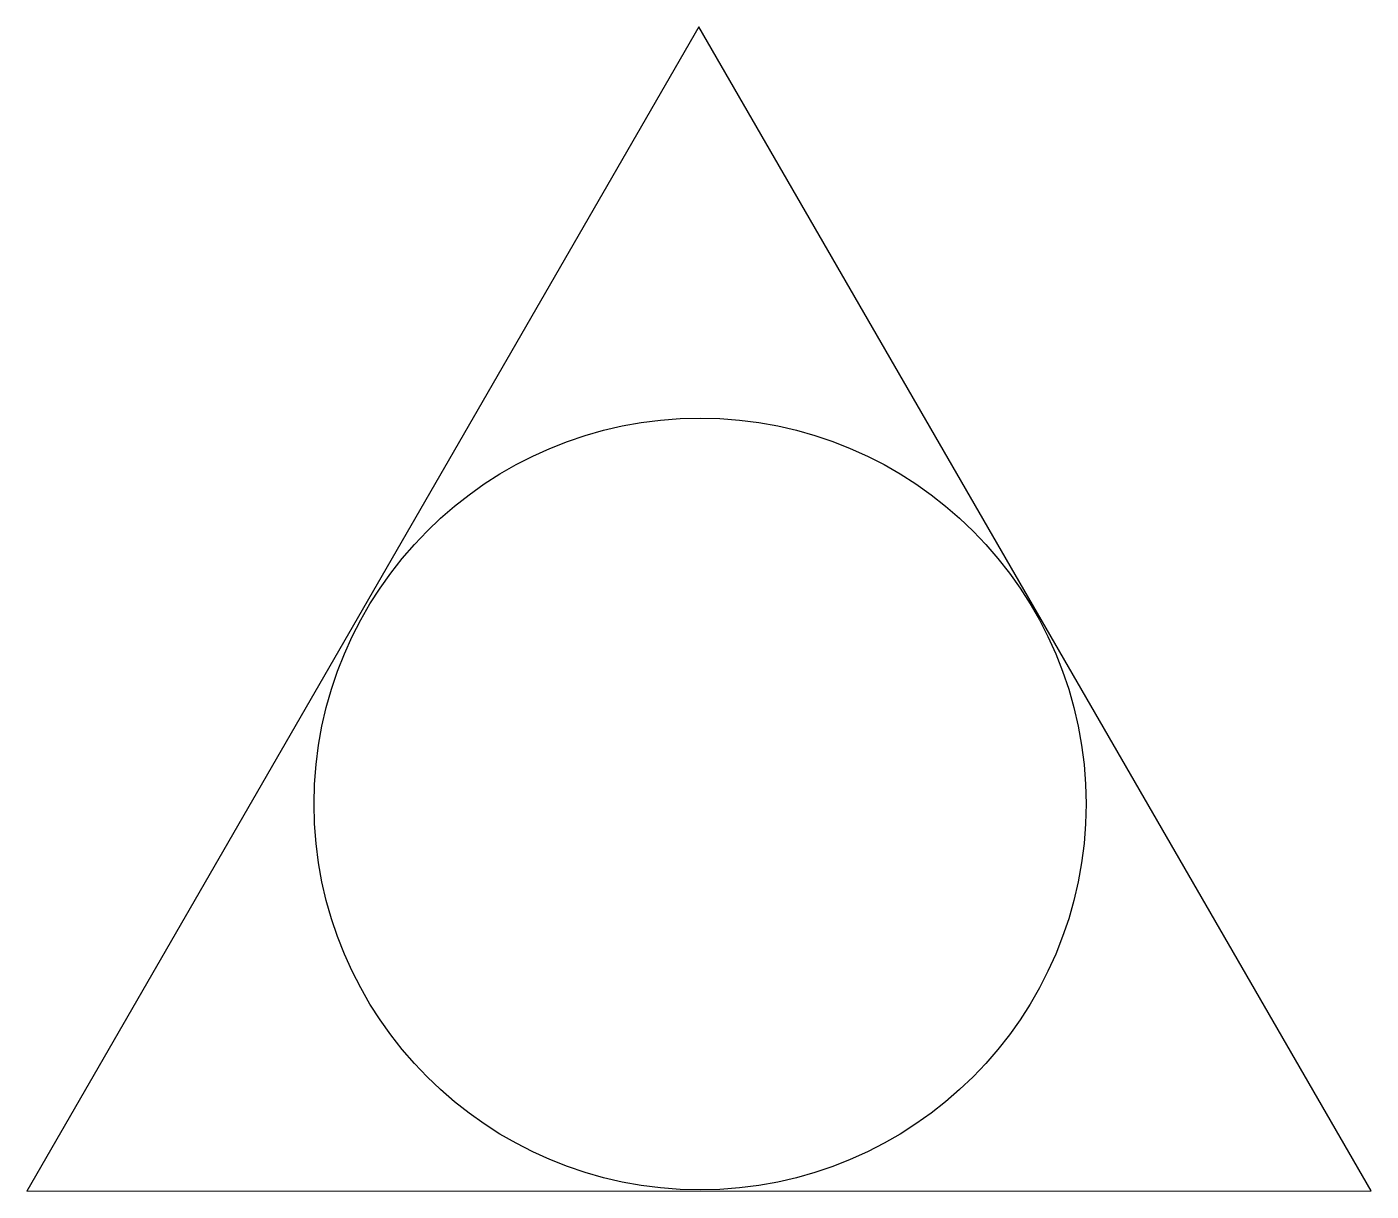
# Model space of a CAD drawing. Extents: x -1.5 to 1.5, y -0.86 to 1.73.
import ezdxf

# ---------------------------------------------------------------- set-up
doc = ezdxf.new("R2010")
doc.units = 0
doc.layers.get('0').update_dxf_attribs({"linetype": 'CONTINUOUS'})

msp = doc.modelspace()

# ---------------------------------------------------------------- linework, layer by layer
at = {"color": 0}
msp.add_lwpolyline([(-1.5024, -0.8641), (1.4976, -0.8633), (-0.0031, 1.7344)], close=True, dxfattribs=at)
msp.add_circle((0, 0), 0.8614, dxfattribs=at)

doc.saveas('drawing.dxf')
